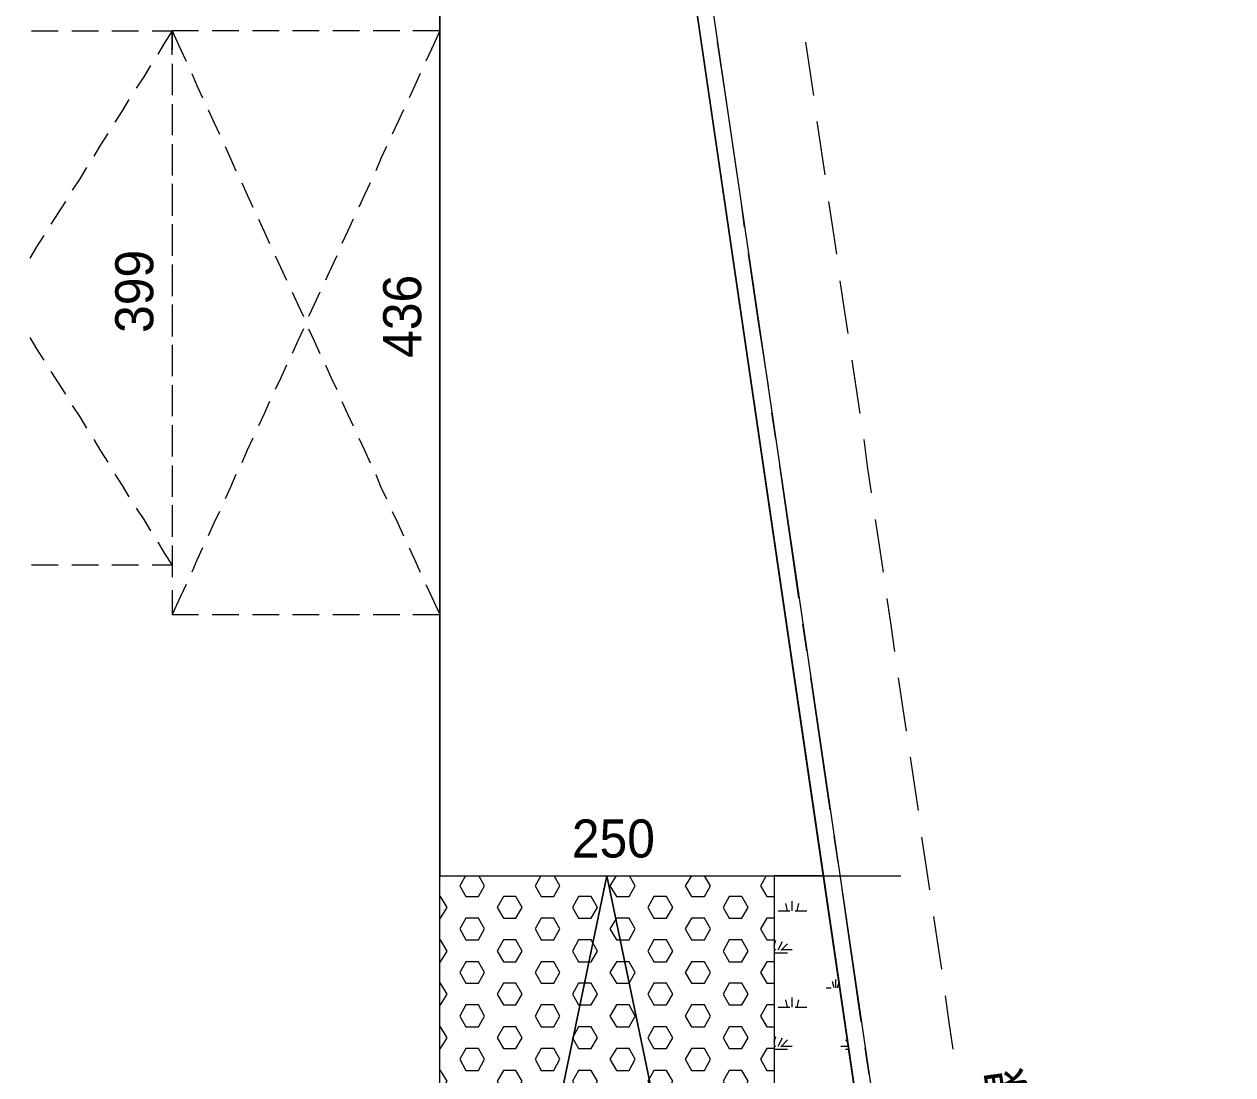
# Model space of a CAD drawing. Header units: millimetres. Extents: x -15161 to 10473752, y -72817 to 33960.
# Drawn here: x 1395 to 2298, y 2099 to 2884 of the extents above; entities that cross this region are included whole.
import ezdxf

# ---------------------------------------------------------------- set-up
doc = ezdxf.new("R2010")
doc.units = ezdxf.units.MM
doc.layers.add('PDF_幾何圖形', color=7, linetype='Continuous')
doc.layers.add('PDF_文字', color=7, linetype='Continuous')
doc.styles.add('PDF PMingLiU', font='PMingLiU.ttf')

# ---------------------------------------------------------------- blocks, each defined once
blk = doc.blocks.new('建築底圖')
at = {"layer": 'PDF_幾何圖形', "lineweight": 0}
for points in [[(1281.66, -313.48), (1929.47, -230.07), (2285.97, 239.48), (1854.1, 3189.75), (1656.37, 3160.54), (1578.04, 3697.84), (1589.9, 3697.84), (1666.53, 3174.51), (1864.26, 3203.3), (2093.32, 1643.06), (2298.25, 236.52), (1935.82, -241.5), (1283.35, -325.76)], [(1400.21, 2878.98), (1420.11, 2878.98)], [(1430.27, 2878.98), (1450.17, 2878.98)], [(1460.34, 2878.98), (1480.24, 2878.98)], [(1490.4, 2878.98), (1505.22, 2878.98), (1505.22, 2864.58)], [(1525.12, 2878.98), (1505.22, 2878.98), (1499.71, 2870.08), (1494.63, 2861.62)], [(1505.22, 2861.19), (1505.22, 2878.98), (1511.57, 2865.43), (1515.8, 2856.54)], [(1555.18, 2878.98), (1535.28, 2878.98)], [(1585.24, 2878.98), (1565.34, 2878.98)], [(1615.3, 2878.98), (1595.4, 2878.98)], [(1645.36, 2878.98), (1625.46, 2878.98)], [(1675.42, 2878.98), (1655.52, 2878.98)], [(1705.49, 2861.19), (1705.49, 2878.98), (1685.16, 2878.98)], [(1705.49, 2878.98), (1699.14, 2865.43), (1694.9, 2856.54)], [(1927.77, 2771.86), (1920.57, 2821.39), (1912.95, 2870.93)], [(1984.93, 2830.71), (1979, 2870.51)], [(1489.13, 2853.15), (1484.05, 2844.68), (1478.54, 2836.21)], [(1505.22, 2854.42), (1505.22, 2834.52)], [(1505.22, 2851.03), (1505.22, 2831.13)], [(1520.04, 2847.22), (1523.85, 2838.33), (1528.08, 2829.01)], [(1690.67, 2847.22), (1686.86, 2838.33), (1682.62, 2829.01)], [(1705.49, 2831.13), (1705.49, 2851.03)], [(1473.04, 2827.74), (1467.96, 2819.28), (1462.45, 2810.81)], [(1505.22, 2824.36), (1505.22, 2804.46)], [(1505.22, 2820.97), (1505.22, 2801.07)], [(1532.31, 2820.12), (1536.55, 2810.81), (1540.78, 2801.92)], [(1678.39, 2820.12), (1674.15, 2810.81), (1669.92, 2801.92)], [(1705.49, 2801.07), (1705.49, 2820.97)], [(1993.4, 2771.43), (1987.47, 2811.23)], [(1457.37, 2802.34), (1451.87, 2793.87), (1446.79, 2785.4)], [(1505.22, 2794.3), (1505.22, 2774.4)], [(1545.02, 2792.6), (1548.83, 2783.71), (1553.06, 2774.4)], [(1665.69, 2792.6), (1661.45, 2783.71), (1657.64, 2774.4)], [(1505.22, 2790.91), (1505.22, 2771.01)], [(1705.49, 2771.01), (1705.49, 2790.91)], [(1441.28, 2776.94), (1436.2, 2768.47), (1430.7, 2760)], [(1557.3, 2765.5), (1561.53, 2756.61), (1565.76, 2747.3)], [(1653.41, 2765.5), (1649.17, 2756.61), (1644.94, 2747.3)], [(1505.22, 2764.66), (1505.22, 2744.33)], [(1505.22, 2760.85), (1505.22, 2740.95)], [(1705.49, 2740.95), (1705.49, 2760.85)], [(1425.62, 2751.53), (1414.61, 2734.6)], [(1933.28, 2732.48), (1930.74, 2751.96)], [(2002.29, 2712.16), (1999.33, 2732.06), (1996.36, 2751.53)], [(1570, 2738.41), (1574.23, 2729.09), (1578.04, 2720.2)], [(1640.71, 2738.41), (1636.47, 2729.09), (1632.24, 2720.2)], [(1505.22, 2734.6), (1505.22, 2714.27)], [(1505.22, 2730.79), (1505.22, 2710.89)], [(1705.49, 2710.89), (1705.49, 2730.79)], [(1409.53, 2726.13), (1404.02, 2717.66), (1398.94, 2709.19)], [(1582.28, 2710.89), (1586.51, 2701.99), (1590.74, 2692.68)], [(1628.43, 2710.89), (1624.19, 2701.99), (1619.96, 2692.68)], [(1951.06, 2613.5), (1943.44, 2663.04), (1936.24, 2712.58)], [(1505.22, 2704.53), (1505.22, 2684.63)], [(1505.22, 2701.15), (1505.22, 2680.82)], [(1705.49, 2680.82), (1705.49, 2701.15)], [(1594.98, 2683.79), (1599.21, 2674.47), (1603.45, 2665.58)], [(1615.72, 2683.79), (1611.49, 2674.47), (1607.26, 2665.58)], [(2010.76, 2652.88), (2007.8, 2672.36), (2004.83, 2692.26)], [(1505.22, 2674.47), (1505.22, 2654.57)], [(1505.22, 2671.09), (1505.22, 2650.76)], [(1705.49, 2650.76), (1705.49, 2671.09)], [(1398.94, 2649.92), (1404.02, 2641.45), (1409.53, 2632.98)], [(1603.45, 2656.27), (1599.21, 2647.37), (1594.98, 2638.06)], [(1607.26, 2656.27), (1611.49, 2647.37), (1615.72, 2638.06)], [(1505.22, 2644.41), (1505.22, 2624.51)], [(1505.22, 2641.02), (1505.22, 2621.12)], [(1705.49, 2621.12), (1705.49, 2641.02)], [(2019.65, 2593.18), (2013.72, 2632.98)], [(1414.61, 2624.51), (1425.62, 2607.57)], [(1590.74, 2629.17), (1586.51, 2619.85), (1582.28, 2610.96)], [(1619.96, 2629.17), (1624.19, 2619.85), (1628.43, 2610.96)], [(1505.22, 2614.35), (1505.22, 2594.45)], [(1505.22, 2610.96), (1505.22, 2591.06)], [(1705.49, 2591.06), (1705.49, 2610.96)], [(1430.7, 2599.11), (1436.2, 2590.64), (1441.28, 2582.17)], [(1578.04, 2602.07), (1574.23, 2592.76), (1570, 2583.86)], [(1632.24, 2602.07), (1636.47, 2592.76), (1640.71, 2583.86)], [(1956.56, 2574.13), (1953.6, 2593.6)], [(1505.22, 2584.29), (1505.22, 2564.39)], [(1505.22, 2580.9), (1505.22, 2561)], [(1705.49, 2561), (1705.49, 2580.9)], [(1446.79, 2573.7), (1451.87, 2565.23), (1457.37, 2556.77)], [(1565.76, 2574.55), (1561.53, 2565.66), (1557.3, 2556.34)], [(1644.94, 2574.55), (1649.17, 2565.66), (1653.41, 2556.34)], [(2028.12, 2533.9), (2025.15, 2553.8), (2022.61, 2573.7)], [(1505.22, 2554.23), (1505.22, 2534.33)], [(1505.22, 2550.84), (1505.22, 2530.94)], [(1705.49, 2530.94), (1705.49, 2550.84)], [(1973.92, 2455.15), (1959.53, 2554.23)], [(1462.45, 2547.88), (1467.96, 2539.41), (1473.04, 2530.94)], [(1553.06, 2547.45), (1548.83, 2538.14), (1545.02, 2529.25)], [(1657.64, 2547.45), (1661.45, 2538.14), (1665.69, 2529.25)], [(1478.54, 2522.47), (1484.05, 2514), (1489.13, 2505.53)], [(1505.22, 2524.59), (1505.22, 2504.26)], [(1505.22, 2520.78), (1505.22, 2500.88)], [(1540.78, 2519.93), (1536.55, 2511.04), (1532.31, 2501.72)], [(1669.92, 2519.93), (1674.15, 2511.04), (1678.39, 2501.72)], [(1705.49, 2500.88), (1705.49, 2520.78)], [(2037.01, 2474.63), (2034.05, 2494.53), (2031.08, 2514)], [(1505.22, 2494.53), (1505.22, 2479.71), (1490.4, 2479.71)], [(1494.63, 2497.07), (1499.71, 2488.6), (1505.22, 2479.71)], [(1505.22, 2490.72), (1505.22, 2470.82)], [(1528.08, 2492.83), (1523.85, 2483.52), (1520.04, 2474.63)], [(1682.62, 2492.83), (1686.86, 2483.52), (1690.67, 2474.63)], [(1705.49, 2470.82), (1705.49, 2490.72)], [(1420.11, 2479.71), (1400.21, 2479.71)], [(1450.17, 2479.71), (1430.27, 2479.71)], [(1480.24, 2479.71), (1460.34, 2479.71)], [(1515.8, 2465.31), (1511.57, 2456.42), (1505.22, 2442.87)], [(1505.22, 2461.08), (1505.22, 2442.87), (1525.12, 2442.87)], [(1685.16, 2442.87), (1705.49, 2442.87), (1705.49, 2461.08)], [(1694.9, 2465.31), (1699.14, 2456.42), (1705.49, 2442.87)], [(2045.48, 2415.35), (2042.94, 2434.83), (2039.97, 2454.73)], [(1535.28, 2442.87), (1555.18, 2442.87)], [(1565.34, 2442.87), (1585.24, 2442.87)], [(1595.4, 2442.87), (1615.3, 2442.87)], [(1625.46, 2442.87), (1645.36, 2442.87)], [(1655.52, 2442.87), (1675.42, 2442.87)], [(1979.85, 2415.77), (1976.89, 2435.67)], [(1997.21, 2296.8), (1982.81, 2395.87)], [(2054.37, 2355.65), (2048.44, 2395.45)], [(2063.26, 2296.37), (2057.33, 2336.17)], [(2003.14, 2257.42), (2000.17, 2277.32)], [(2071.73, 2237.1), (2068.77, 2257), (2065.8, 2276.47)], [(1724.54, 2247.68), (1720.31, 2240.06), (1724.96, 2232.02), (1734.28, 2232.02), (1738.93, 2240.06), (1734.7, 2247.68)], [(1780.85, 2247.68), (1776.62, 2240.06), (1781.28, 2232.02), (1790.59, 2232.02), (1795.25, 2240.06), (1791.01, 2247.68)], [(1837.16, 2247.68), (1832.51, 2240.06), (1837.59, 2232.02), (1846.9, 2232.02), (1851.56, 2240.06), (1847.33, 2247.68)], [(1893.48, 2247.68), (1888.82, 2240.06), (1893.48, 2232.02), (1903.22, 2232.02), (1907.87, 2240.06), (1903.22, 2247.68)], [(1949.37, 2247.68), (1945.13, 2240.06), (1949.79, 2232.02), (1955.29, 2232.02)], [(1955.29, 2247.68), (2050.14, 2247.68)], [(1705.49, 2215.93), (1705.91, 2215.93), (1710.99, 2223.97), (1705.91, 2232.02), (1705.49, 2232.02)], [(2020.5, 2138.44), (2006.1, 2237.52)], [(1965.46, 2221.43), (1964.19, 2226.94)], [(1968.84, 2221.43), (1968.84, 2228.63)], [(1972.65, 2221.43), (1973.92, 2226.94)], [(1955.29, 2215.93), (1949.79, 2215.93), (1945.13, 2207.88), (1949.79, 2199.84), (1955.29, 2199.84)], [(1958.26, 2221.43), (1967.15, 2221.43)], [(1970.96, 2221.43), (1979.85, 2221.43)], [(2080.62, 2177.82), (2077.66, 2197.3), (2074.69, 2217.2)], [(1705.49, 2183.33), (1705.91, 2183.33), (1710.99, 2191.37), (1705.91, 2199.84), (1705.49, 2199.84)], [(1955.29, 2195.6), (1956.56, 2199.41)], [(1958.26, 2192.22), (1961.64, 2198.57)], [(1960.37, 2191.79), (1965.46, 2196.87)], [(1955.29, 2192.64), (1956.56, 2192.64)], [(1955.29, 2190.1), (1965.46, 2190.1)], [(1961.64, 2192.64), (1968.84, 2192.64)], [(1955.29, 2183.33), (1949.79, 2183.33), (1945.13, 2175.28), (1949.79, 2167.24), (1955.29, 2167.24)], [(2000.17, 2163.85), (1998.9, 2168.51)], [(2001.44, 2163.85), (2001.44, 2170.2)], [(1705.49, 2151.15), (1705.91, 2151.15), (1710.99, 2159.19), (1705.91, 2167.24), (1705.49, 2167.24)], [(1994.25, 2163.85), (1998.06, 2163.85)], [(2002.71, 2163.85), (2003.98, 2168.08)], [(1955.29, 2151.15), (1949.79, 2151.15), (1945.13, 2142.68), (1949.79, 2134.63), (1955.29, 2134.63)], [(1965.46, 2149.45), (1964.19, 2154.96)], [(1968.84, 2149.45), (1968.84, 2156.65)], [(1972.65, 2149.45), (1973.92, 2154.96)], [(2089.09, 2118.12), (2086.12, 2138.02), (2083.58, 2157.92)], [(1958.26, 2149.45), (1967.15, 2149.45)], [(1970.96, 2149.45), (1979.85, 2149.45)], [(1705.49, 2118.54), (1705.91, 2118.54), (1710.99, 2126.59), (1705.91, 2134.63), (1705.49, 2134.63)], [(1955.29, 2123.63), (1956.56, 2127.44)], [(1958.26, 2120.24), (1961.64, 2126.59)], [(1960.37, 2119.82), (1965.46, 2124.9)], [(2010.76, 2122.78), (2008.64, 2124.9)], [(1955.29, 2118.54), (1949.79, 2118.54), (1945.13, 2110.5), (1949.79, 2102.03), (1955.29, 2102.03)], [(1955.29, 2120.24), (1956.56, 2120.24)], [(1955.29, 2118.12), (1965.46, 2118.12)], [(1961.64, 2120.24), (1968.84, 2120.24)], [(2005.26, 2120.24), (2011.18, 2120.24)], [(2008.64, 2118.12), (2011.18, 2118.12)], [(2026.43, 2099.07), (2023.46, 2118.97)], [(1705.49, 2085.94), (1705.91, 2085.94), (1710.99, 2093.99), (1705.91, 2102.03), (1705.49, 2102.03)]]:
    blk.add_lwpolyline(points, dxfattribs=at)
for points in [[(-80, 3643.64), (-80, 3605.96), (-160.03, 3605.96), (-160.03, 3643.64), (-2025.11, 3643.64), (-2025.11, 3617.81), (-2050.94, 3617.81), (-2050.94, 3547.11), (1105.1, 3547.11), (1105.1, 3539.48), (1240.17, 3539.48), (1240.17, 3028.86), (1705.49, 3028.86), (1705.49, 2247.68), (1992.55, 2247.68), (1862.15, 3136.4), (1610.64, 3099.57), (1536.12, 3611.04), (1509.87, 3607.23), (1504.37, 3643.64)], [(1705.49, 1647.72), (1705.49, 2247.68), (1955.29, 2247.68), (1955.29, 1647.72)], [(1955.29, 1647.72), (1830.39, 2247.68), (1705.49, 1647.72), (1830.39, 2247.68)], [(1705.49, 1647.72), (1705.49, 2247.68), (1955.29, 2247.68), (1955.29, 1647.72)], [(1992.55, 2247.68), (1955.29, 2247.68), (1955.29, 447.37), (2255.49, 447.37)], [(1762.22, 2232.02), (1752.91, 2232.02), (1748.25, 2223.97), (1752.91, 2215.93), (1762.22, 2215.93), (1766.88, 2223.97)], [(1818.53, 2232.02), (1809.22, 2232.02), (1804.56, 2223.97), (1809.22, 2215.93), (1818.53, 2215.93), (1823.19, 2223.97)], [(1874.85, 2232.02), (1865.53, 2232.02), (1860.87, 2223.97), (1865.53, 2215.93), (1874.85, 2215.93), (1879.5, 2223.97)], [(1931.16, 2232.02), (1921.84, 2232.02), (1917.19, 2223.97), (1921.84, 2215.93), (1931.16, 2215.93), (1935.82, 2223.97)], [(1734.28, 2215.93), (1724.96, 2215.93), (1720.31, 2207.88), (1724.96, 2199.84), (1734.28, 2199.84), (1738.93, 2207.88)], [(1790.59, 2215.93), (1781.28, 2215.93), (1776.62, 2207.88), (1781.28, 2199.84), (1790.59, 2199.84), (1795.25, 2207.88)], [(1846.9, 2215.93), (1837.59, 2215.93), (1832.51, 2207.88), (1837.59, 2199.84), (1846.9, 2199.84), (1851.56, 2207.88)], [(1903.22, 2215.93), (1893.48, 2215.93), (1888.82, 2207.88), (1893.48, 2199.84), (1903.22, 2199.84), (1907.87, 2207.88)], [(1762.22, 2199.84), (1752.91, 2199.84), (1748.25, 2191.37), (1752.91, 2183.33), (1762.22, 2183.33), (1766.88, 2191.37)], [(1818.53, 2199.84), (1809.22, 2199.84), (1804.56, 2191.37), (1809.22, 2183.33), (1818.53, 2183.33), (1823.19, 2191.37)], [(1874.85, 2199.84), (1865.53, 2199.84), (1860.87, 2191.37), (1865.53, 2183.33), (1874.85, 2183.33), (1879.5, 2191.37)], [(1931.16, 2199.84), (1921.84, 2199.84), (1917.19, 2191.37), (1921.84, 2183.33), (1931.16, 2183.33), (1935.82, 2191.37)], [(1734.28, 2183.33), (1724.96, 2183.33), (1720.31, 2175.28), (1724.96, 2167.24), (1734.28, 2167.24), (1738.93, 2175.28)], [(1790.59, 2183.33), (1781.28, 2183.33), (1776.62, 2175.28), (1781.28, 2167.24), (1790.59, 2167.24), (1795.25, 2175.28)], [(1846.9, 2183.33), (1837.59, 2183.33), (1832.51, 2175.28), (1837.59, 2167.24), (1846.9, 2167.24), (1851.56, 2175.28)], [(1903.22, 2183.33), (1893.48, 2183.33), (1888.82, 2175.28), (1893.48, 2167.24), (1903.22, 2167.24), (1907.87, 2175.28)], [(1762.22, 2167.24), (1752.91, 2167.24), (1748.25, 2159.19), (1752.91, 2151.15), (1762.22, 2151.15), (1766.88, 2159.19)], [(1818.53, 2167.24), (1809.22, 2167.24), (1804.56, 2159.19), (1809.22, 2151.15), (1818.53, 2151.15), (1823.19, 2159.19)], [(1874.85, 2167.24), (1865.53, 2167.24), (1860.87, 2159.19), (1865.53, 2151.15), (1874.85, 2151.15), (1879.5, 2159.19)], [(1931.16, 2167.24), (1921.84, 2167.24), (1917.19, 2159.19), (1921.84, 2151.15), (1931.16, 2151.15), (1935.82, 2159.19)], [(1734.28, 2151.15), (1724.96, 2151.15), (1720.31, 2142.68), (1724.96, 2134.63), (1734.28, 2134.63), (1738.93, 2142.68)], [(1790.59, 2151.15), (1781.28, 2151.15), (1776.62, 2142.68), (1781.28, 2134.63), (1790.59, 2134.63), (1795.25, 2142.68)], [(1846.9, 2151.15), (1837.59, 2151.15), (1832.51, 2142.68), (1837.59, 2134.63), (1846.9, 2134.63), (1851.56, 2142.68)], [(1903.22, 2151.15), (1893.48, 2151.15), (1888.82, 2142.68), (1893.48, 2134.63), (1903.22, 2134.63), (1907.87, 2142.68)], [(1762.22, 2134.63), (1752.91, 2134.63), (1748.25, 2126.59), (1752.91, 2118.54), (1762.22, 2118.54), (1766.88, 2126.59)], [(1818.53, 2134.63), (1809.22, 2134.63), (1804.56, 2126.59), (1809.22, 2118.54), (1818.53, 2118.54), (1823.19, 2126.59)], [(1874.85, 2134.63), (1865.53, 2134.63), (1860.87, 2126.59), (1865.53, 2118.54), (1874.85, 2118.54), (1879.5, 2126.59)], [(1931.16, 2134.63), (1921.84, 2134.63), (1917.19, 2126.59), (1921.84, 2118.54), (1931.16, 2118.54), (1935.82, 2126.59)], [(1734.28, 2118.54), (1724.96, 2118.54), (1720.31, 2110.5), (1724.96, 2102.03), (1734.28, 2102.03), (1738.93, 2110.5)], [(1790.59, 2118.54), (1781.28, 2118.54), (1776.62, 2110.5), (1781.28, 2102.03), (1790.59, 2102.03), (1795.25, 2110.5)], [(1846.9, 2118.54), (1837.59, 2118.54), (1832.51, 2110.5), (1837.59, 2102.03), (1846.9, 2102.03), (1851.56, 2110.5)], [(1903.22, 2118.54), (1893.48, 2118.54), (1888.82, 2110.5), (1893.48, 2102.03), (1903.22, 2102.03), (1907.87, 2110.5)], [(1762.22, 2102.03), (1752.91, 2102.03), (1748.25, 2093.99), (1752.91, 2085.94), (1762.22, 2085.94), (1766.88, 2093.99)], [(1818.53, 2102.03), (1809.22, 2102.03), (1804.56, 2093.99), (1809.22, 2085.94), (1818.53, 2085.94), (1823.19, 2093.99)], [(1874.85, 2102.03), (1865.53, 2102.03), (1860.87, 2093.99), (1865.53, 2085.94), (1874.85, 2085.94), (1879.5, 2093.99)], [(1931.16, 2102.03), (1921.84, 2102.03), (1917.19, 2093.99), (1921.84, 2085.94), (1931.16, 2085.94), (1935.82, 2093.99)]]:
    blk.add_lwpolyline(points, close=True, dxfattribs=at)
blk.add_lwpolyline([(1705.49, 3028.86), (1355.33, 3028.86, -0.000209), (1354.91, 625.2)], format="xyb", dxfattribs=at)
at = {"layer": 'PDF_幾何圖形', "lineweight": 5}
for points in [[(1400.21, 2878.98), (1420.11, 2878.98)], [(1430.27, 2878.98), (1450.17, 2878.98)], [(1460.34, 2878.98), (1480.24, 2878.98)], [(1490.4, 2878.98), (1505.22, 2878.98), (1505.22, 2864.58)], [(1525.12, 2878.98), (1505.22, 2878.98), (1499.71, 2870.08), (1494.63, 2861.62)], [(1505.22, 2861.19), (1505.22, 2878.98), (1511.57, 2865.43), (1515.8, 2856.54)], [(1555.18, 2878.98), (1535.28, 2878.98)], [(1585.24, 2878.98), (1565.34, 2878.98)], [(1615.3, 2878.98), (1595.4, 2878.98)], [(1645.36, 2878.98), (1625.46, 2878.98)], [(1675.42, 2878.98), (1655.52, 2878.98)], [(1705.49, 2861.19), (1705.49, 2878.98), (1685.16, 2878.98)], [(1705.49, 2878.98), (1699.14, 2865.43), (1694.9, 2856.54)], [(1489.13, 2853.15), (1484.05, 2844.68), (1478.54, 2836.21)], [(1505.22, 2854.42), (1505.22, 2834.52)], [(1505.22, 2851.03), (1505.22, 2831.13)], [(1520.04, 2847.22), (1523.85, 2838.33), (1528.08, 2829.01)], [(1690.67, 2847.22), (1686.86, 2838.33), (1682.62, 2829.01)], [(1705.49, 2831.13), (1705.49, 2851.03)], [(1473.04, 2827.74), (1467.96, 2819.28), (1462.45, 2810.81)], [(1505.22, 2824.36), (1505.22, 2804.46)], [(1505.22, 2820.97), (1505.22, 2801.07)], [(1532.31, 2820.12), (1536.55, 2810.81), (1540.78, 2801.92)], [(1678.39, 2820.12), (1674.15, 2810.81), (1669.92, 2801.92)], [(1705.49, 2801.07), (1705.49, 2820.97)], [(1457.37, 2802.34), (1451.87, 2793.87), (1446.79, 2785.4)], [(1505.22, 2794.3), (1505.22, 2774.4)], [(1545.02, 2792.6), (1548.83, 2783.71), (1553.06, 2774.4)], [(1665.69, 2792.6), (1661.45, 2783.71), (1657.64, 2774.4)], [(1505.22, 2790.91), (1505.22, 2771.01)], [(1705.49, 2771.01), (1705.49, 2790.91)], [(1441.28, 2776.94), (1436.2, 2768.47), (1430.7, 2760)], [(1557.3, 2765.5), (1561.53, 2756.61), (1565.76, 2747.3)], [(1653.41, 2765.5), (1649.17, 2756.61), (1644.94, 2747.3)], [(1505.22, 2764.66), (1505.22, 2744.33)], [(1505.22, 2760.85), (1505.22, 2740.95)], [(1705.49, 2740.95), (1705.49, 2760.85)], [(1425.62, 2751.53), (1414.61, 2734.6)], [(1570, 2738.41), (1574.23, 2729.09), (1578.04, 2720.2)], [(1640.71, 2738.41), (1636.47, 2729.09), (1632.24, 2720.2)], [(1505.22, 2734.6), (1505.22, 2714.27)], [(1505.22, 2730.79), (1505.22, 2710.89)], [(1705.49, 2710.89), (1705.49, 2730.79)], [(1409.53, 2726.13), (1404.02, 2717.66), (1398.94, 2709.19)], [(1582.28, 2710.89), (1586.51, 2701.99), (1590.74, 2692.68)], [(1628.43, 2710.89), (1624.19, 2701.99), (1619.96, 2692.68)], [(1505.22, 2704.53), (1505.22, 2684.63)], [(1505.22, 2701.15), (1505.22, 2680.82)], [(1705.49, 2680.82), (1705.49, 2701.15)], [(1594.98, 2683.79), (1599.21, 2674.47), (1603.45, 2665.58)], [(1615.72, 2683.79), (1611.49, 2674.47), (1607.26, 2665.58)], [(1505.22, 2674.47), (1505.22, 2654.57)], [(1505.22, 2671.09), (1505.22, 2650.76)], [(1705.49, 2650.76), (1705.49, 2671.09)], [(1398.94, 2649.92), (1404.02, 2641.45), (1409.53, 2632.98)], [(1603.45, 2656.27), (1599.21, 2647.37), (1594.98, 2638.06)], [(1607.26, 2656.27), (1611.49, 2647.37), (1615.72, 2638.06)], [(1505.22, 2644.41), (1505.22, 2624.51)], [(1505.22, 2641.02), (1505.22, 2621.12)], [(1705.49, 2621.12), (1705.49, 2641.02)], [(1414.61, 2624.51), (1425.62, 2607.57)], [(1590.74, 2629.17), (1586.51, 2619.85), (1582.28, 2610.96)], [(1619.96, 2629.17), (1624.19, 2619.85), (1628.43, 2610.96)], [(1505.22, 2614.35), (1505.22, 2594.45)], [(1505.22, 2610.96), (1505.22, 2591.06)], [(1705.49, 2591.06), (1705.49, 2610.96)], [(1430.7, 2599.11), (1436.2, 2590.64), (1441.28, 2582.17)], [(1578.04, 2602.07), (1574.23, 2592.76), (1570, 2583.86)], [(1632.24, 2602.07), (1636.47, 2592.76), (1640.71, 2583.86)], [(1505.22, 2584.29), (1505.22, 2564.39)], [(1505.22, 2580.9), (1505.22, 2561)], [(1705.49, 2561), (1705.49, 2580.9)], [(1446.79, 2573.7), (1451.87, 2565.23), (1457.37, 2556.77)], [(1565.76, 2574.55), (1561.53, 2565.66), (1557.3, 2556.34)], [(1644.94, 2574.55), (1649.17, 2565.66), (1653.41, 2556.34)], [(1505.22, 2554.23), (1505.22, 2534.33)], [(1505.22, 2550.84), (1505.22, 2530.94)], [(1705.49, 2530.94), (1705.49, 2550.84)], [(1462.45, 2547.88), (1467.96, 2539.41), (1473.04, 2530.94)], [(1553.06, 2547.45), (1548.83, 2538.14), (1545.02, 2529.25)], [(1657.64, 2547.45), (1661.45, 2538.14), (1665.69, 2529.25)], [(1478.54, 2522.47), (1484.05, 2514), (1489.13, 2505.53)], [(1505.22, 2524.59), (1505.22, 2504.26)], [(1505.22, 2520.78), (1505.22, 2500.88)], [(1540.78, 2519.93), (1536.55, 2511.04), (1532.31, 2501.72)], [(1669.92, 2519.93), (1674.15, 2511.04), (1678.39, 2501.72)], [(1705.49, 2500.88), (1705.49, 2520.78)], [(1505.22, 2494.53), (1505.22, 2479.71), (1490.4, 2479.71)], [(1494.63, 2497.07), (1499.71, 2488.6), (1505.22, 2479.71)], [(1505.22, 2490.72), (1505.22, 2470.82)], [(1528.08, 2492.83), (1523.85, 2483.52), (1520.04, 2474.63)], [(1682.62, 2492.83), (1686.86, 2483.52), (1690.67, 2474.63)], [(1705.49, 2470.82), (1705.49, 2490.72)], [(1420.11, 2479.71), (1400.21, 2479.71)], [(1450.17, 2479.71), (1430.27, 2479.71)], [(1480.24, 2479.71), (1460.34, 2479.71)], [(1515.8, 2465.31), (1511.57, 2456.42), (1505.22, 2442.87)], [(1505.22, 2461.08), (1505.22, 2442.87), (1525.12, 2442.87)], [(1685.16, 2442.87), (1705.49, 2442.87), (1705.49, 2461.08)], [(1694.9, 2465.31), (1699.14, 2456.42), (1705.49, 2442.87)], [(1535.28, 2442.87), (1555.18, 2442.87)], [(1565.34, 2442.87), (1585.24, 2442.87)], [(1595.4, 2442.87), (1615.3, 2442.87)], [(1625.46, 2442.87), (1645.36, 2442.87)], [(1655.52, 2442.87), (1675.42, 2442.87)]]:
    blk.add_lwpolyline(points, dxfattribs=at)
at = {"layer": 'PDF_幾何圖形', "lineweight": 13}
for points in [[(1927.77, 2771.86), (1920.57, 2821.39), (1912.95, 2870.93)], [(1933.28, 2732.48), (1930.74, 2751.96)], [(1951.06, 2613.5), (1943.44, 2663.04), (1936.24, 2712.58)], [(1956.56, 2574.13), (1953.6, 2593.6)], [(1973.92, 2455.15), (1959.53, 2554.23)], [(1979.85, 2415.77), (1976.89, 2435.67)], [(1997.21, 2296.8), (1982.81, 2395.87)], [(2003.14, 2257.42), (2000.17, 2277.32)], [(2020.5, 2138.44), (2006.1, 2237.52)], [(2026.43, 2099.07), (2023.46, 2118.97)]]:
    blk.add_lwpolyline(points, dxfattribs=at)
at = {"layer": 'PDF_幾何圖形', "lineweight": 5}
blk.add_lwpolyline([(1705.49, 1647.72), (1705.49, 2247.68), (1955.29, 2247.68), (1955.29, 1647.72)], close=True, dxfattribs=at)
at = {"layer": 'PDF_幾何圖形', "lineweight": 0}
blk.add_open_spline([(1705.49, 702.26), (1705.49, 1477.8), (1705.49, 2253.33), (1705.49, 3028.86)], degree=3, dxfattribs=at)
at = {"layer": 'PDF_文字', "char_height": 28.447, "attachment_point": 4, "style": 'PDF PMingLiU'}
for s, insert, rotation in [('399', (1477.21, 2653.3), 90), ('436', (1677.48, 2634.67), 90), ('30M計畫道路建築線', (2175.52, 1763.22), 98.0583)]:
    blk.add_mtext(s, dxfattribs=dict(at, insert=insert, rotation=rotation))
at = {"layer": 'PDF_文字', "insert": (1804.14, 2275.27), "char_height": 28.447, "attachment_point": 4, "style": 'PDF PMingLiU'}
blk.add_mtext('250', dxfattribs=at)

msp = doc.modelspace()

# ---------------------------------------------------------------- block references
at = {"color": 30}
msp.add_blockref('建築底圖', (0, 0), dxfattribs=at)

doc.saveas('drawing.dxf')
